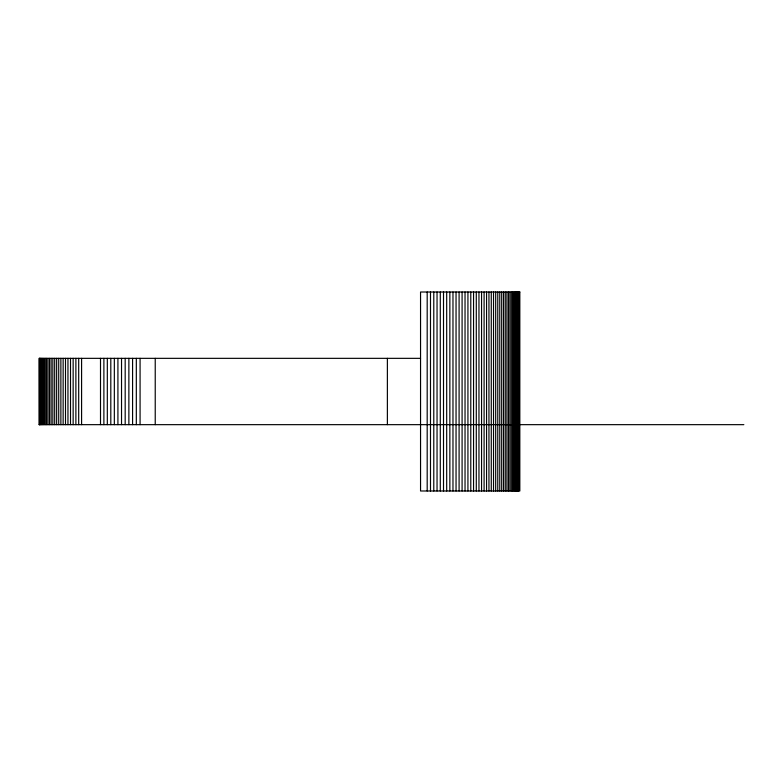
<?xml version="1.0" encoding="UTF-8"?>
<svg xmlns="http://www.w3.org/2000/svg" width="783" height="783" viewBox="0 0 783 783"><rect width="100%" height="100%" fill="white"/><g stroke="black" fill="none" stroke-linecap="round" stroke-linejoin="round"><path stroke-width="1.17" d="M420.549 358.34L39.15 358.34L39.209 424.66M39.15 424.66L743.85 424.66M518.737 292.01L518.737 490.99M518.16 292.01L518.16 490.99M517.485 292.01L517.485 490.99M516.702 292.01L516.702 490.99M515.831 292.01L515.831 490.99M514.842 292.01L514.842 490.99M513.765 292.01L513.765 490.99M512.591 292.01L512.591 490.99M511.309 292.01L511.309 490.99M509.939 292.01L509.939 490.99M508.47 292.01L508.47 490.99M506.914 292.01L506.914 490.99M505.26 292.01L505.26 490.99M503.518 292.01L503.518 490.99M501.688 292.01L501.688 490.99M499.769 292.01L499.769 490.99M497.773 292.01L497.773 490.99M495.688 292.01L495.688 490.99M493.525 292.01L493.525 490.99M491.274 292.01L491.274 490.99M488.954 292.01L488.954 490.99M486.566 292.01L486.566 490.99M484.1 292.01L484.1 490.99M481.565 292.01L481.565 490.99M478.961 292.01L478.961 490.99M476.289 292.01L476.289 490.99M473.558 292.01L473.558 490.99M470.779 292.01L470.779 490.99M467.931 292.01L467.931 490.99M465.033 292.01L465.033 490.99M462.087 292.01L462.087 490.99M459.092 292.01L459.092 490.99M456.049 292.01L456.049 490.99M452.975 292.01L452.975 490.99M449.853 292.01L449.853 490.99M446.692 292.01L446.692 490.99M443.511 292.01L443.511 490.99M440.291 292.01L440.291 490.99M437.041 292.01L437.041 490.99M433.782 292.01L433.782 490.99M430.493 292.01L430.493 490.99M427.185 292.01L427.185 490.99M387.379 358.34L387.379 424.66M155.23 358.34L155.23 424.66M140.079 358.34L140.079 424.66M136.32 358.34L136.32 424.66M132.581 358.34L132.581 424.66M128.872 358.34L128.872 424.66M125.182 358.34L125.182 424.66M121.531 358.34L121.531 424.66M117.92 358.34L117.92 424.66M114.338 358.34L114.338 424.66M110.804 358.34L110.804 424.66M107.32 358.34L107.32 424.66M103.885 358.34L103.885 424.66M100.508 358.34L100.508 424.66M81.589 358.34L81.589 424.66M78.692 358.34L78.692 424.66M75.882 358.34L75.882 424.66M73.152 358.34L73.152 424.66M70.509 358.34L70.509 424.66M67.955 358.34L67.955 424.66M65.498 358.34L65.498 424.66M63.139 358.34L63.139 424.66M60.878 358.34L60.878 424.66M58.715 358.34L58.715 424.66M56.65 358.34L56.65 424.66M54.702 358.34L54.702 424.66M52.852 358.34L52.852 424.66M51.12 358.34L51.12 424.66M49.495 358.34L49.495 424.66M47.988 358.34L47.988 424.66M46.589 358.34L46.589 424.66M45.306 358.34L45.306 424.66M44.151 358.34L44.151 424.66M43.104 358.34L43.104 424.66M42.184 358.34L42.184 424.66M41.382 358.34L41.382 424.66M40.696 358.34L40.696 424.66M40.139 358.34L40.139 424.66M39.708 358.34L39.708 424.66M39.395 358.34L39.395 424.66M519.834 292.01L420.549 292.01L420.549 490.99L519.834 490.99L519.834 292.01"/></g></svg>
